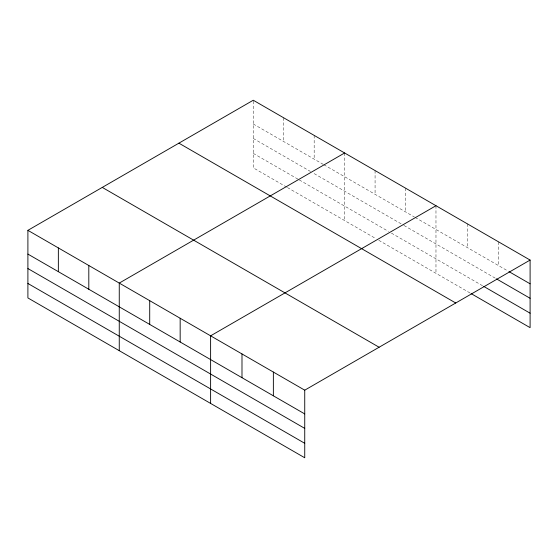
<?xml version="1.0" encoding="UTF-8"?>
<svg xmlns="http://www.w3.org/2000/svg" width="558" height="558" viewBox="0 0 558 558"><rect width="100%" height="100%" fill="white"/><g stroke="black" fill="none" stroke-linecap="round" stroke-linejoin="round"><path stroke-width="0.42" stroke-dasharray="2.79 2.09" d="M286.686 187.125L253.262 167.825L253.262 100.231M253.262 123.981L323.082 164.289M323.821 164.715L414.434 217.034M415.18 217.46L508.436 271.307M253.262 138.447L310.45 171.466M314.168 173.615L403.295 225.069M404.034 225.502L495.734 278.442M253.262 153.359L298.572 179.516M299.311 179.948L388.438 231.403M391.409 233.118L483.04 286.017M287.426 187.551L375.074 238.154M378.784 240.296L470.338 293.152M498.726 241.949L498.726 265.699M467.353 223.835L467.353 247.585M435.972 205.721L435.972 273.315M405.52 188.137L405.52 211.887M375.074 170.553L375.074 194.303M344.621 152.976L344.621 220.57M314.168 135.392L314.168 159.142M283.715 117.808L283.715 141.565"/><path stroke-width="0.84" d="M304.738 428.391L304.738 390.175L27.9 230.342L27.9 297.937L304.738 457.769L304.738 428.391L27.9 268.558M471.085 293.585L530.1 327.658L530.1 260.063L253.262 100.231L27.9 230.342M344.621 152.976L119.259 283.087L119.259 350.682M435.972 205.721L210.61 335.832L210.61 403.427M304.738 390.175L530.1 260.063M509.182 271.732L530.1 283.813M496.48 278.874L530.1 298.279M483.786 286.449L530.1 313.191M178.895 143.169L455.733 303.001M102.267 187.404L379.105 347.236M27.9 254.092L304.738 413.924M27.9 283.471L304.738 443.303M273.364 372.06L273.364 395.81M241.991 353.946L241.991 377.696M180.164 318.248L180.164 341.998M149.711 300.664L149.711 324.414M88.806 265.503L88.806 289.253M58.353 247.919L58.353 271.676"/></g></svg>
